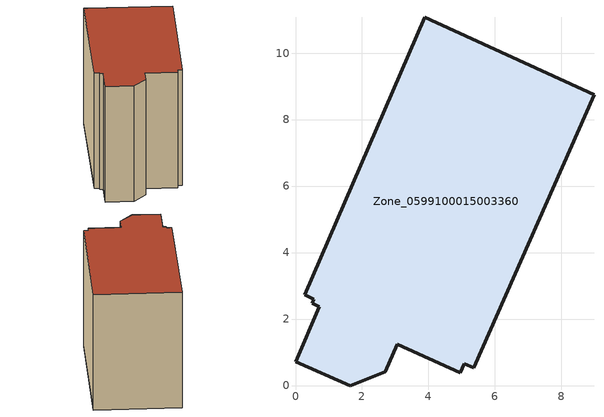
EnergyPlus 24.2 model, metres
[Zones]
Zone_0599100015003360
 floor ground (C_G): 0,0.72 0.72,2.37 0.5,2.47 0.55,2.6 0.27,2.72 3.88,11.07 8.98,8.75 5.36,0.53 5.08,0.65 4.95,0.38 3.06,1.24 2.7,0.41 1.65,0 z0.63
 wall outside (C_F): 0.72,2.37 0,0.72 1.65,0 2.7,0.41 3.06,1.24 4.95,0.38 5.08,0.65 5.36,0.53 8.98,8.75 3.88,11.07 0.27,2.72 0.55,2.6 0.5,2.47 0.72,2.37 z0.63:8.73
 roof outside (C_R): 0.5,2.47 0.72,2.37 0,0.72 1.65,0 2.7,0.41 3.06,1.24 4.95,0.38 5.08,0.65 5.36,0.53 8.98,8.75 3.88,11.07 0.27,2.72 0.55,2.6 z8.73
[BUILDING]
Pand.0599100015003360: North Axis=0; Terrain=City; Loads Convergence Tolerance Value=0.04; Temperature Convergence Tolerance Value=0.4; Solar Distribution=FullExterior; Maximum Number of Warmup Days=25; Minimum Number of Warmup Days=1
[Site:Location]
Rotterdam.The.Hague.AP_ZH_NLD Design_Conditions: Latitude=51.96; Longitude=4.45; Time Zone=1; Elevation=-4.5
[SITE:GROUNDTEMPERATURE:BUILDINGSURFACE]
18, 18, 18, 18, 18, 18, 18, 18, 18, 18, 18, 18
[MATERIAL] Thermal Absorptance=0.9; Solar Absorptance=0.7; Visible Absorptance=0.7
Name | Roughness | Thickness | Conductivity | Density | Specific Heat
G.TI.1965-1974 | MediumSmooth | 0.15 | 0.882353 | 540 | 1210
F.TI.1965-1974 | Rough | 0.3 | 0.697674 | 1920 | 840
R.TI.1965-1974 | MediumRough | 0.2 | 0.232558 | 1500 | 1000
[CONSTRUCTION]
C_G: G.TI.1965-1974
C_F: F.TI.1965-1974
C_R: R.TI.1965-1974
[ZONE]
Zone_0599100015003360: Type=1; Multiplier=1; Ceiling Height=Autocalculate; Volume=Autocalculate; Floor Area=autocalculate; Part of Total Floor Area=Yes
[ZONEINFILTRATION:DESIGNFLOWRATE]
Infil_Zone_0599100015003360: Zone or ZoneList or Space or SpaceList=Zone_0599100015003360; Schedule=AlwaysOn; Design Flow Rate Calculation Method=Flow/Area; Flow Rate per Floor Area=0.003; Constant Term Coefficient=1; Temperature Term Coefficient=0; Velocity Term Coefficient=0; Velocity Squared Term Coefficient=0
[HVACTEMPLATE:ZONE:IDEALLOADSAIRSYSTEM]
Zone_0599100015003360: Maximum Heating Supply Air Temperature=50; Minimum Cooling Supply Air Temperature=13; Maximum Heating Supply Air Humidity Ratio=0.0156; Minimum Cooling Supply Air Humidity Ratio=0.0077; Heating Limit=NoLimit; Cooling Limit=NoLimit; Dehumidification Control Type=ConstantSensibleHeatRatio; Cooling Sensible Heat Ratio=0.7; Dehumidification Setpoint=60; Humidification Control Type=None; Humidification Setpoint=30; Outdoor Air Method=None; Outdoor Air Flow Rate per Person=0.00944; Outdoor Air Flow Rate per Zone Floor Area=0; Outdoor Air Flow Rate per Zone=0; Demand Controlled Ventilation Type=None; Outdoor Air Economizer Type=NoEconomizer; Heat Recovery Type=None; Sensible Heat Recovery Effectiveness=0.7; Latent Heat Recovery Effectiveness=0.65
[ZONECONTROL:THERMOSTAT]
ThermostatControl_Zone_0599100015003360: Zone or ZoneList=Zone_0599100015003360; Control Type Schedule=DualSetpointControlType; Control 1=Thermostat_Zone_0599100015003360; Temperature Difference Between Cutout And Setpoint=0
[THERMOSTATSETPOINT:DUALSETPOINT]
Thermostat_Zone_0599100015003360: Heating Setpoint Temperature Schedule=HeatingSetpoint_Zone_0599100015003360; Cooling Setpoint Temperature Schedule=CoolingSetpoint_Zone_0599100015003360
[SCHEDULE:COMPACT]
HeatingSetpoint_Zone_0599100015003360: Through: 12/31, For: AllDays, Until: 24:00, 21
CoolingSetpoint_Zone_0599100015003360: Through: 12/31, For: AllDays, Until: 24:00, 24
DualSetpointControlType: Through: 12/31, For: AllDays, Until: 24:00, 4
AlwaysOn: Through: 12/31, For: AllDays, Until: 24:00, 1
